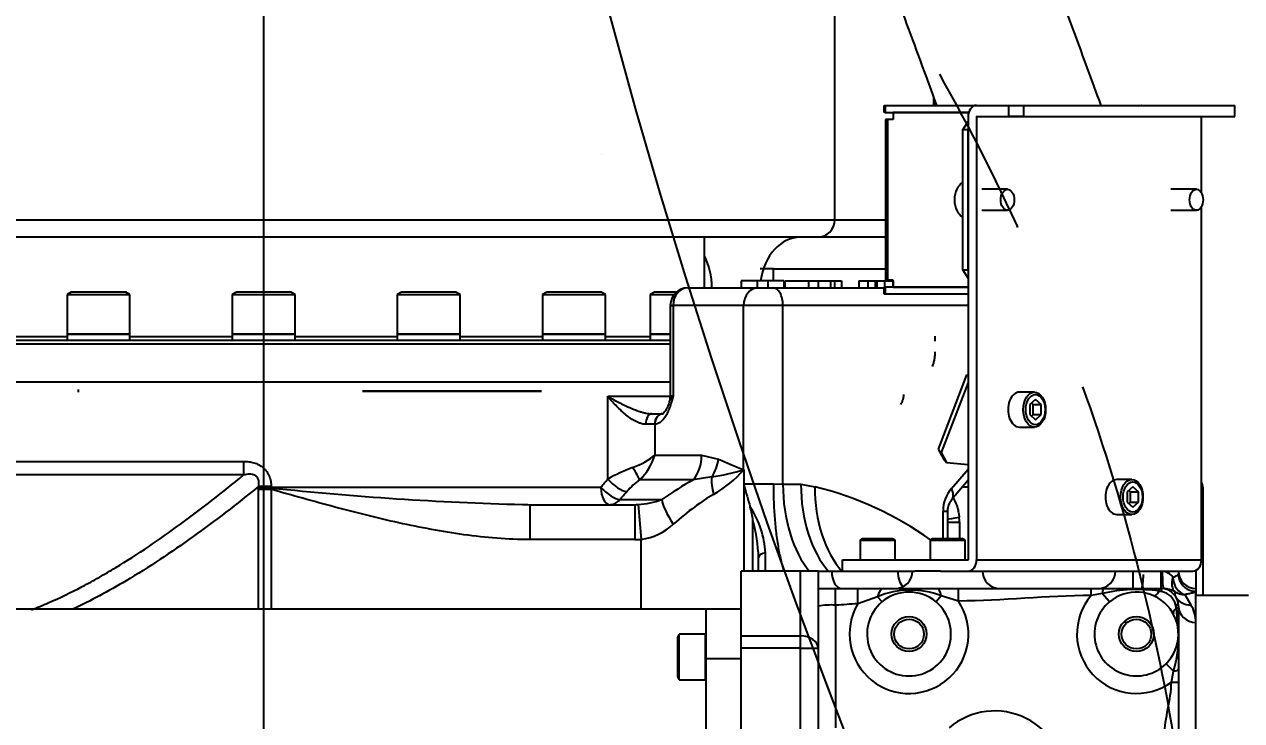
# Model space of a CAD drawing. Header units: millimetres. Extents: x 10462777 to 22643323, y 453826 to 1389191.
# Drawn here: x 11279957.9 to 11280311.4, y 583536.3 to 583738.6 of the extents above; entities that cross this region are included whole.
import ezdxf

# ---------------------------------------------------------------- set-up
doc = ezdxf.new("R2010")
doc.units = ezdxf.units.MM
doc.header["$LTSCALE"] = 200
doc.header["$MEASUREMENT"] = 0
doc.header["$PDMODE"] = 35
doc.header["$PDSIZE"] = -5
doc.linetypes.add('CENTER2', pattern=[1.125, 0.75, -0.125, 0.125, -0.125])
doc.linetypes.add('PHANTOM', pattern=[2.5, 1.25, -0.25, 0.25, -0.25, 0.25, -0.25])
doc.layers.get('0').update_dxf_attribs({"linetype": 'CONTINUOUS'})
doc.layers.get('DEFPOINTS').update_dxf_attribs({"linetype": 'CONTINUOUS'})
for name, color, linetype in [('$DDT_AUDIT_GENERATED_(146A)', 7, 'CONTINUOUS'), ('$DDT_AUDIT_GENERATED_(1626)', 7, 'CONTINUOUS'), ('$DDT_AUDIT_GENERATED_(276)', 7, 'CONTINUOUS'), ('$DDT_AUDIT_GENERATED_(77F)', 7, 'CONTINUOUS'), ('$DDT_AUDIT_GENERATED_(D3A)', 7, 'CONTINUOUS'), ('A290-7324-X343', 7, 'CONTINUOUS'), ('A290-7329-X315', 7, 'CONTINUOUS'), ('A290-7329-X401', 7, 'CONTINUOUS'), ('A290-7329-X402', 7, 'CONTINUOUS'), ('A290-7329-X406', 7, 'CONTINUOUS'), ('A290-7329-X409', 7, 'CONTINUOUS'), ('DV1_DEFAULT', 7, 'CONTINUOUS'), ('LIBRL_A6-BA-12X6', 7, 'CONTINUOUS'), ('LIBRL_A6-BA-6X10', 7, 'CONTINUOUS'), ('LIBRL_A6-BA-8X20', 7, 'CONTINUOUS'), ('LIBRL_A97L-0001-', 7, 'CONTINUOUS')]:
    doc.layers.add(name, color=color, linetype=linetype)
doc.layers.add('LAYOUT', color=8, linetype='CONTINUOUS', lineweight=25)
doc.styles.get("Standard").update_dxf_attribs({"font": 'SYMBOL'})
doc.dimstyles.new('DS ROBOTEC', dxfattribs={"dimscale": 0, "dimtxt": 2.5, "dimasz": 2.5, "dimexe": 0.3, "dimexo": 0.3, "dimgap": 0.5, "dimtad": 1, "dimzin": 9, "dimdsep": 46, "dimtxsty": 'Standard', "dimblk": 'OPEN', "dimcen": 0, "dimclrd": 4, "dimclre": 4, "dimclrt": 110, "dimazin": 2, "dimtm": 1.5, "dimtfac": 1, "dimtmove": 0, "dimatfit": 3, "dimldrblk": 'OPEN', "dimfxl": 1, "dimtfill": 1, "dimtolj": 1, "dimlwd": -1, "dimlwe": -1, "dimarcsym": 0})

# ---------------------------------------------------------------- blocks, each defined once
blk = doc.blocks.new('r710ic')
at = {"layer": 'LAYOUT', "color": 3}
blk.add_circle((272041.37, 104232.63), 2050.12, dxfattribs=at)
blk = doc.blocks.new('A$C7DA30AB0')
at = {"layer": '$DDT_AUDIT_GENERATED_(146A)', "color": 7, "linetype": 'Continuous', "ltscale": 25.4}
for p, q in [((3523.25, 3306.61, 0), (3523.5, 3306.61, 0)), ((3523.25, 3304.58, 0), (3523.25, 3306.61, 0)), ((3523.5, 3306.61, 0), (3523.5, 3304.58, 0)), ((3523.5, 3306.61, 0), (3550.74, 3306.61, 0)), ((3550.74, 3306.61, 0), (3553.6, 3306.61, 0)), ((3550.74, 3306.61, 0), (3550.74, 3306.61, 0)), ((3553.6, 3306.61, 0), (3553.6, 3306.61, 0)), ((3553.6, 3306.61, 0), (3556.21, 3306.61, 0)), ((3586.22, 3306.61, 0), (3598.01, 3306.61, 0)), ((3598.01, 3306.61, 0), (3600.62, 3306.61, 0)), ((3600.62, 3306.61, 0), (3600.62, 3306.61, 0)), ((3523.5, 3304.58, 0), (3523.25, 3304.58, 0)), ((3523.5, 3304.58, 0), (3547.75, 3304.58, 0)), ((3524.3, 3302.54, 0), (3523.58, 3302.54, 0)), ((3523.58, 3302.54, 0), (3523.58, 3255.81, 0)), ((3524.3, 3255.81, 0), (3524.3, 3302.54, 0)), ((3525.86, 3302.54, 0), (3524.3, 3302.54, 0)), ((3547.75, 3304.57, 0), (3525.86, 3304.57, 0)), ((3525.86, 3304.57, 0), (3525.86, 3302.54, 0)), ((3546.01, 3299.49, 0), (3547.57, 3301.92, 0)), ((3546.01, 3258.85, 0), (3546.01, 3299.49, 0)), ((3547.57, 3299.49, 0), (3546.01, 3299.49, 0)), ((3547.57, 3258.85, 0), (3547.57, 3299.49, 0)), ((3546.01, 3258.85, 0), (3547.57, 3258.85, 0)), ((3547.57, 3256.43, 0), (3546.01, 3258.85, 0)), ((3523.25, 3251.74, 0), (3523.25, 3253.77, 0)), ((3523.25, 3253.77, 0), (3523.5, 3253.77, 0)), ((3547.57, 3253.77, 0), (3523.5, 3253.77, 0)), ((3523.5, 3253.77, 0), (3523.5, 3251.74, 0)), ((3524.3, 3255.81, 0), (3523.58, 3255.81, 0)), ((3525.86, 3255.81, 0), (3524.3, 3255.81, 0)), ((3525.86, 3253.77, 0), (3525.86, 3255.81, 0)), ((3525.86, 3253.77, 0), (3547.57, 3253.77, 0)), ((3523.5, 3251.74, 0), (3523.25, 3251.74, 0)), ((3547.57, 3251.74, 0), (3523.5, 3251.74, 0))]:
    blk.add_line(p, q, dxfattribs=at)
for centre, major_axis, start_param, end_param in [((3556.21, 3304.57, 0), (0, -2.03), 3.09689, 3.141593), ((3598.01, 3304.57, 0), (0, 2.03), 0, 0.044703), ((3525.86, 3304.57, 0), (0, 0.00203), 4.712389, 6.283185), ((3525.86, 3253.77, 0), (0, 0.00203), 3.141584, 4.712389)]:
    blk.add_ellipse(centre, major_axis=major_axis, ratio=0.642788, start_param=start_param, end_param=end_param, dxfattribs=at)
at = {"layer": '$DDT_AUDIT_GENERATED_(1626)', "color": 7, "linetype": 'Continuous', "ltscale": 25.4}
for points, knots in [([(3586.22, 3306.61, 0), (3583.49, 3314.07, 0), (3578.17, 3328.55, 0), (3569.45, 3352.2, 0), (3560.84, 3375.21, 0), (3552.73, 3396.49, 0), (3545.18, 3415.82, 0), (3538.19, 3433.25, 0), (3531.75, 3448.82, 0), (3525.85, 3462.59, 0), (3520.47, 3474.71, 0), (3515.49, 3485.5, 0), (3510.8, 3495.27, 0), (3506.3, 3504.23, 0), (3501.99, 3512.43, 0), (3498.22, 3519.22, 0), (3494.89, 3524.96, 0), (3491.68, 3530.24, 0), (3487.9, 3536.12, 0), (3483.44, 3542.55, 0), (3478.15, 3549.44, 0), (3472.35, 3556, 0), (3466.34, 3561.7, 0), (3460.67, 3566.1, 0), (3455.9, 3569.1, 0), (3452.07, 3571.11, 0), (3448.99, 3572.53, 0), (3445.26, 3574.02, 0), (3440.42, 3575.57, 0), (3434.56, 3576.87, 0), (3427.48, 3577.72, 0), (3420.22, 3577.7, 0), (3413.52, 3576.84, 0), (3408.08, 3575.57, 0), (3403.63, 3574.08, 0), (3399.5, 3572.32, 0), (3395.52, 3570.24, 0), (3391.2, 3567.47, 0), (3387.01, 3564.19, 0), (3383.31, 3560.74, 0), (3380.19, 3557.39, 0), (3377.61, 3554.26, 0), (3375.37, 3551.26, 0), (3373.39, 3548.36, 0), (3371.07, 3544.66, 0), (3368.41, 3539.92, 0), (3365.46, 3533.83, 0), (3362.67, 3527.04, 0), (3360.15, 3519.61, 0), (3357.99, 3511.7, 0), (3356.34, 3503.6, 0), (3355.25, 3495.68, 0), (3354.72, 3488.24, 0), (3354.68, 3481.2, 0), (3355.05, 3475.71, 0), (3355.55, 3471.63, 0), (3355.97, 3468.94, 0), (3356.49, 3466.3, 0), (3357.09, 3463.69, 0), (3357.82, 3461.08, 0), (3358.73, 3458.26, 0), (3359.98, 3454.99, 0), (3361.77, 3451.13, 0), (3364.31, 3446.8, 0), (3367.67, 3442.26, 0), (3371.96, 3437.46, 0), (3374.92, 3434.53, 0), (3376.76, 3432.73, 0)], [0.0070915, 0.0070915, 0.0070915, 0.0070915, 0.0368787, 0.0715317, 0.1038029, 0.1336061, 0.1609145, 0.1857498, 0.2081714, 0.2282665, 0.2461396, 0.2621447, 0.2771535, 0.291269, 0.3045347, 0.3169976, 0.3252716, 0.3342492, 0.3448381, 0.3570021, 0.3704717, 0.3862615, 0.4004659, 0.4132101, 0.424257, 0.4305665, 0.4360223, 0.4416758, 0.4500991, 0.4606382, 0.4709383, 0.4851588, 0.496676, 0.5066749, 0.5170292, 0.525421, 0.536025, 0.5490861, 0.5639803, 0.5776069, 0.589551, 0.6013983, 0.611703, 0.6218037, 0.6317028, 0.6495848, 0.6691913, 0.6907946, 0.7139724, 0.7380635, 0.7629986, 0.7873313, 0.80959, 0.8305732, 0.8516489, 0.8600642, 0.8683819, 0.8766001, 0.8847187, 0.8927381, 0.9011275, 0.9114288, 0.9250671, 0.9410179, 0.9589376, 0.9786405, 1, 1, 1, 1]), ([(3420.96, 3452.37, 0), (3419.84, 3453.42, 0), (3418.1, 3455.09, 0), (3415.48, 3457.79, 0), (3413.52, 3460.32, 0), (3412.1, 3462.75, 0), (3411.11, 3464.99, 0), (3410.42, 3466.94, 0), (3409.63, 3469.63, 0), (3408.79, 3473.61, 0), (3408.21, 3479.23, 0), (3408.12, 3485.28, 0), (3408.52, 3491.69, 0), (3409.43, 3498.35, 0), (3410.88, 3505.36, 0), (3412.87, 3512.43, 0), (3415.4, 3519.37, 0), (3418.39, 3525.94, 0), (3421.44, 3531.33, 0), (3424.36, 3535.54, 0), (3426.75, 3538.45, 0), (3428.97, 3540.71, 0), (3430.89, 3542.33, 0), (3432.52, 3543.39, 0), (3432.95, 3543.59, 0), (3432.4, 3543.48, 0), (3431.35, 3543.35, 0), (3429.97, 3543.34, 0), (3428.74, 3543.45, 0), (3427.75, 3543.63, 0), (3427.07, 3543.8, 0), (3426.5, 3543.98, 0), (3426.47, 3544, 0), (3427.04, 3543.68, 0), (3428.24, 3542.87, 0), (3430.44, 3541.05, 0), (3433.79, 3537.75, 0), (3438.35, 3532.42, 0), (3442.95, 3526.22, 0), (3447.55, 3519.33, 0), (3451.8, 3512.44, 0), (3455.89, 3505.35, 0), (3459.88, 3498.05, 0), (3463.83, 3490.45, 0), (3467.81, 3482.47, 0), (3471.88, 3474, 0), (3476.05, 3464.99, 0), (3480.49, 3455.1, 0), (3485.35, 3443.93, 0), (3490.76, 3431.09, 0), (3496.76, 3416.44, 0), (3503.34, 3399.93, 0), (3510.5, 3381.49, 0), (3518.26, 3361.08, 0), (3526.55, 3338.89, 0), (3533.5, 3320.05, 0), (3537.38, 3309.48, 0), (3538.44, 3306.61, 0)], [0, 0, 0, 0, 0.0232053, 0.0434011, 0.0608907, 0.075937, 0.0887461, 0.0991807, 0.1079163, 0.1316741, 0.1557604, 0.1791262, 0.2040185, 0.229401, 0.2550807, 0.283769, 0.3112428, 0.3383103, 0.3671334, 0.3868463, 0.4046524, 0.420298, 0.4363437, 0.4542177, 0.4735282, 0.4854571, 0.4970392, 0.5078111, 0.5167188, 0.5243161, 0.5305278, 0.5366871, 0.5440449, 0.5532281, 0.5640542, 0.5749499, 0.5910036, 0.6066431, 0.623467, 0.6379996, 0.6517311, 0.6650859, 0.6783276, 0.6914123, 0.70499, 0.7190716, 0.7336644, 0.7490504, 0.7665822, 0.7865371, 0.8090237, 0.834136, 0.8619433, 0.8924791, 0.9257292, 0.9616186, 0.9748153, 0.9748153, 0.9748153, 0.9748153])]:
    blk.add_open_spline(points, degree=3, knots=knots, dxfattribs=at)
at = {"layer": '$DDT_AUDIT_GENERATED_(276)', "color": 7, "linetype": 'Continuous', "ltscale": 25.4}
for p, q in [((3471, 3253.57, 0), (3471, 3268.3, 0)), ((3285.88, 3239.35, 0), (3262, 3239.35, 0)), ((3333.84, 3239.35, 0), (3304.17, 3239.35, 0)), ((3381.79, 3239.35, 0), (3352.12, 3239.35, 0)), ((3423.96, 3239.35, 0), (3400.08, 3239.35, 0)), ((3455.26, 3239.35, 0), (3442.25, 3239.35, 0)), ((3193.12, 3237.31, 0), (3461.1, 3237.31, 0)), ((3460.93, 3238.33, 0), (3196.97, 3238.33, 0))]:
    blk.add_line(p, q, dxfattribs=at)
at = {"layer": '$DDT_AUDIT_GENERATED_(77F)', "color": 7, "linetype": 'Continuous', "ltscale": 25.4}
for p, q in [((3270.03, 3160.28, 0), (3471.5, 3160.28, 0)), ((3471.5, 3145.86, 0), (3471.5, 3160.28, 0)), ((3471.5, 3160.28, 0), (3481.66, 3160.28, 0)), ((3471.5, 3121.59, 0), (3471.5, 3145.86, 0)), ((3471.5, 3145.86, 0), (3481.66, 3145.86, 0))]:
    blk.add_line(p, q, dxfattribs=at)
at = {"layer": '$DDT_AUDIT_GENERATED_(D3A)', "color": 7, "linetype": 'Continuous', "ltscale": 25.4}
for p, q in [((3547.57, 3195.66, 0), (3545.87, 3195.66, 0)), ((3615.78, 3195.66, 0), (3615.78, 3190.58, 0)), ((3615.37, 3190.58, 0), (3615.78, 3190.58, 0)), ((3615.78, 3190.58, 0), (3615.78, 3185.5, 0)), ((3615.78, 3185.5, 0), (3615.37, 3185.5, 0)), ((3615.78, 3185.5, 0), (3615.78, 3180.42, 0)), ((3615.78, 3180.42, 0), (3615.37, 3180.42, 0)), ((3615.78, 3180.42, 0), (3615.78, 3164.16, 0)), ((3613.75, 3171.48, 0), (3613.75, 3164.16, 0))]:
    blk.add_line(p, q, dxfattribs=at)
blk.add_arc((3613.74, 3195.66, 0), 2.03, 0, 37.0508, dxfattribs=at)
at = {"layer": 'A290-7324-X343', "color": 7, "linetype": 'Continuous', "ltscale": 25.4}
for p, q in [((3491.05, 3259.16, 0), (3487.16, 3259.16, 0)), ((3491.05, 3255.6, 0), (3491.05, 3259.16, 0)), ((3491.05, 3259.16, 0), (3523.58, 3259.16, 0)), ((3523.71, 3255.81, 0), (3523.71, 3255.6, 0))]:
    blk.add_line(p, q, dxfattribs=at)
at = {"layer": 'A290-7329-X315', "color": 7, "linetype": 'Continuous', "ltscale": 25.4}
for p, q in [((3508.87, 3273.38, 0), (3508.87, 3352.63, 0)), ((3537.61, 3306.61, 0), (3537.61, 3308.86, 0)), ((3538.05, 3307.64, 0), (3538.05, 3306.61, 0)), ((3176.36, 3273.38, 0), (3508.87, 3273.38, 0)), ((3508.87, 3273.38, 0), (3523.58, 3273.38, 0)), ((3503.81, 3268.3, 0), (3181.44, 3268.3, 0)), ((3523.21, 3268.3, 0), (3503.81, 3268.3, 0))]:
    blk.add_line(p, q, dxfattribs=at)
at = {"layer": 'A290-7329-X315', "color": 7, "linetype": 'CENTER2', "ltscale": 25.4}
for centre, radius, start, end in [((3439.08, 3291.57, 0), 2.14, 17.2235, 17.327), ((3526.69, 3234.96, 0), 11.36, 338.4018, 0), ((3523.83, 3222.58, 0), 5.08, 325.8899, 0)]:
    blk.add_arc(centre, radius, start, end, dxfattribs=at)
at = {"layer": 'A290-7329-X315', "color": 7, "linetype": 'Continuous', "ltscale": 25.4}
for centre, major_axis, ratio, start_param, end_param in [((3503.81, 3273.38, 0), (0, -5.08), 0.995606, 0, 1.570796), ((3498.84, 3253.06, 0), (0, 15.24), 0.766044, 0, 1.400328), ((3523.21, 3273.38, 0), (0, -5.08), 0.995606, 0, 0.073488), ((3463.95, 3253.06, 0), (0, 15.24), 0.607467, 4.745923, 5.411815)]:
    blk.add_ellipse(centre, major_axis=major_axis, ratio=ratio, start_param=start_param, end_param=end_param, dxfattribs=at)
at = {"layer": 'A290-7329-X315', "color": 7, "linetype": 'CENTER2', "ltscale": 25.4}
for centre, major_axis, start_param, end_param in [((3517.73, 3239.55, 0), (20.32, 0), 6.210853, 6.283185), ((3309.45, 3224.07, 0), (-20.32, 0), 0, 0.042312)]:
    blk.add_ellipse(centre, major_axis=major_axis, ratio=0.964129, start_param=start_param, end_param=end_param, dxfattribs=at)
blk.add_open_spline([(3342.96, 3281, 0), (3342.96, 3281, 0), (3342.96, 3281, 0), (3342.96, 3281, 0)], degree=3, dxfattribs=at)
at = {"layer": 'A290-7329-X315', "color": 7, "linetype": 'Continuous', "ltscale": 25.4}
blk.add_open_spline([(3523.67, 3268.22, 0), (3523.65, 3268.23, 0), (3523.58, 3268.27, 0), (3523.44, 3268.3, 0), (3523.29, 3268.3, 0), (3523.21, 3268.3, 0)], degree=3, knots=[0.91252508, 0.91252508, 0.91252508, 0.91252508, 0.93298201, 0.96738214, 1, 1, 1, 1], dxfattribs=at)
at = {"layer": 'A290-7329-X315', "color": 7, "linetype": 'CENTER2', "ltscale": 25.4}
blk.add_open_spline([(3397.7, 3223.6, 0), (3397.7, 3223.6, 0), (3397.7, 3223.6, 0), (3397.7, 3223.6, 0), (3397.7, 3223.6, 0), (3487.43, 3223.6, 0), (3307.96, 3223.6, 0), (3397.7, 3223.6, 0)], degree=3, knots=[0.999998195606, 0.999998195606, 0.999998195606, 0.999998195606, 1, 1, 1, 1.000000011, 1.000003984244, 1.000003984244, 1.000003984244, 1.000003984244], dxfattribs=at)
at = {"layer": 'A290-7329-X401', "color": 7, "linetype": 'Continuous', "ltscale": 25.4}
for p, q in [((3466.18, 3253.57, 0), (3486.62, 3253.57, 0)), ((3486.33, 3255.6, 0), (3481.71, 3255.6, 0)), ((3481.71, 3255.6, 0), (3481.71, 3253.57, 0)), ((3489.4, 3255.6, 0), (3486.33, 3255.6, 0)), ((3486.33, 3255.6, 0), (3486.33, 3253.57, 0)), ((3486.62, 3253.57, 0), (3490.91, 3253.57, 0)), ((3494.02, 3255.6, 0), (3489.4, 3255.6, 0)), ((3489.4, 3255.6, 0), (3489.4, 3253.57, 0)), ((3490.91, 3253.57, 0), (3523.27, 3253.57, 0)), ((3494.02, 3255.6, 0), (3494.02, 3253.57, 0)), ((3494.33, 3255.6, 0), (3501.25, 3255.6, 0)), ((3494.33, 3255.6, 0), (3494.33, 3253.57, 0)), ((3501.25, 3255.6, 0), (3504.02, 3255.6, 0)), ((3501.25, 3255.6, 0), (3501.25, 3253.57, 0)), ((3504.02, 3255.6, 0), (3504.02, 3253.57, 0)), ((3504.03, 3255.6, 0), (3507.6, 3255.6, 0)), ((3507.6, 3255.6, 0), (3508.76, 3255.6, 0)), ((3507.6, 3255.6, 0), (3507.6, 3253.57, 0)), ((3508.76, 3255.6, 0), (3510.78, 3255.6, 0)), ((3508.76, 3255.6, 0), (3508.76, 3253.57, 0)), ((3510.78, 3255.6, 0), (3510.84, 3255.6, 0)), ((3510.78, 3255.6, 0), (3510.78, 3253.57, 0)), ((3510.84, 3255.6, 0), (3510.84, 3253.57, 0)), ((3515.89, 3255.6, 0), (3518.45, 3255.6, 0)), ((3515.89, 3255.6, 0), (3515.89, 3253.57, 0)), ((3518.45, 3255.6, 0), (3520.62, 3255.6, 0)), ((3518.45, 3255.6, 0), (3518.45, 3253.57, 0)), ((3520.62, 3255.6, 0), (3520.86, 3255.6, 0)), ((3520.62, 3255.6, 0), (3520.62, 3253.57, 0)), ((3520.86, 3255.6, 0), (3521.09, 3255.6, 0)), ((3520.86, 3255.6, 0), (3520.86, 3253.57, 0)), ((3521.09, 3255.6, 0), (3523.27, 3255.6, 0)), ((3521.09, 3255.6, 0), (3521.09, 3253.57, 0)), ((3523.27, 3255.6, 0), (3525.82, 3255.6, 0)), ((3523.27, 3255.6, 0), (3523.27, 3253.77, 0)), ((3525.82, 3255.6, 0), (3525.82, 3253.77, 0)), ((3525.82, 3255.6, 0), (3525.86, 3255.6, 0)), ((3461.1, 3248.49, 0), (3461.92, 3248.49, 0)), ((3461.1, 3248.49, 0), (3461.1, 3222.07, 0)), ((3461.92, 3248.49, 0), (3461.92, 3222.07, 0)), ((3482.36, 3248.49, 0), (3461.92, 3248.49, 0)), ((3482.36, 3200.79, 0), (3482.36, 3248.49, 0)), ((3493.81, 3248.49, 0), (3482.36, 3248.49, 0)), ((3493.81, 3196.55, 0), (3493.81, 3248.49, 0)), ((3547.57, 3248.49, 0), (3493.81, 3248.49, 0)), ((3461.1, 3226.14, 0), (3144.35, 3226.14, 0)), ((3442.93, 3222.07, 0), (3461.1, 3222.07, 0)), ((3442.93, 3198.01, 0), (3442.93, 3222.07, 0)), ((3461.92, 3222.07, 0), (3461.1, 3222.07, 0)), ((3456.51, 3213.95, 0), (3453.94, 3213.95, 0)), ((3455.71, 3216.99, 0), (3459.05, 3216.99, 0)), ((3456.56, 3213.95, 0), (3456.51, 3213.95, 0)), ((3456.56, 3213.95, 0), (3456.56, 3204.95, 0)), ((3144.35, 3203.17, 0), (3337.12, 3203.17, 0)), ((3456.56, 3204.95, 0), (3470.2, 3204.95, 0)), ((3470.2, 3204.95, 0), (3475.12, 3203.79, 0)), ((3482.36, 3200.79, 0), (3482.49, 3200.74, 0)), ((3482.49, 3200.74, 0), (3482.49, 3196.2, 0)), ((3542.75, 3195.26, 0), (3547.57, 3200.9, 0)), ((3337.18, 3199.21, 0), (3146.24, 3199.21, 0)), ((3467.71, 3197.76, 0), (3452.11, 3197.76, 0)), ((3473.14, 3198.67, 0), (3467.71, 3197.76, 0)), ((3482.36, 3196.67, 0), (3491.02, 3196.67, 0)), ((3482.49, 3196.2, 0), (3482.49, 3171.27, 0)), ((3491.02, 3196.67, 0), (3493.81, 3196.55, 0)), ((3493.81, 3196.55, 0), (3499.02, 3196.55, 0)), ((3499.02, 3196.55, 0), (3503.04, 3195.79, 0)), ((3547.57, 3197.68, 0), (3542.8, 3192, 0)), ((3345.18, 3195.86, 0), (3341.47, 3195.86, 0)), ((3341.47, 3195.66, 0), (3341.47, 3195.86, 0)), ((3341.47, 3195.66, 0), (3345.18, 3195.66, 0)), ((3341.48, 3195.26, 0), (3341.47, 3195.66, 0)), ((3341.48, 3195.05, 0), (3341.48, 3195.26, 0)), ((3341.48, 3195.05, 0), (3345.13, 3195.05, 0)), ((3341.48, 3160.28, 0), (3341.48, 3195.05, 0)), ((3345.19, 3195.46, 0), (3345.13, 3195.05, 0)), ((3345.13, 3195.05, 0), (3345.13, 3160.28, 0)), ((3345.18, 3195.86, 0), (3345.18, 3195.66, 0)), ((3345.18, 3195.66, 0), (3345.19, 3195.46, 0)), ((3345.18, 3195.66, 0), (3440.94, 3195.66, 0)), ((3420.29, 3190.58, 0), (3420.29, 3180.42, 0)), ((3420.29, 3190.58, 0), (3450.75, 3190.58, 0)), ((3446.45, 3192.07, 0), (3458.61, 3192.07, 0)), ((3450.75, 3190.58, 0), (3450.75, 3180.42, 0)), ((3451.77, 3190.61, 0), (3452.66, 3180.5, 0)), ((3485.11, 3171.27, 0), (3485.11, 3185.95, 0)), ((3540.32, 3188.73, 0), (3541.61, 3188.73, 0)), ((3540.32, 3180.62, 0), (3540.32, 3188.73, 0)), ((3541.61, 3188.73, 0), (3541.61, 3180.62, 0)), ((3541.61, 3185.5, 0), (3545.06, 3185.5, 0)), ((3545.06, 3185.5, 0), (3545.06, 3180.62, 0)), ((3450.75, 3180.42, 0), (3420.29, 3180.42, 0)), ((3452.66, 3160.28, 0), (3452.66, 3180.5, 0)), ((3486.74, 3171.27, 0), (3486.74, 3175.2, 0)), ((3481.66, 3152.44, 0), (3481.66, 3171.27, 0)), ((3498.94, 3171.27, 0), (3481.66, 3171.27, 0)), ((3498.94, 3152.44, 0), (3498.94, 3171.27, 0)), ((3504.02, 3171.27, 0), (3498.94, 3171.27, 0)), ((3504.02, 3171.27, 0), (3504.02, 3148.85, 0)), ((3504.02, 3171.27, 0), (3507.98, 3171.27, 0)), ((3507.98, 3171.27, 0), (3511.13, 3171.27, 0)), ((3539.57, 3171.27, 0), (3532.16, 3171.27, 0)), ((3595.46, 3171.27, 0), (3595.46, 3166.19, 0)), ((3603.58, 3171.27, 0), (3603.58, 3166.19, 0)), ((3608.66, 3171.27, 0), (3608.66, 3170.47, 0)), ((3504.02, 3166.19, 0), (3509.1, 3166.19, 0)), ((3509.1, 3161.4, 0), (3509.1, 3166.19, 0)), ((3509.1, 3166.19, 0), (3515.56, 3166.19, 0)), ((3515.56, 3161.77, 0), (3515.56, 3166.19, 0)), ((3515.56, 3166.19, 0), (3523.03, 3166.19, 0)), ((3523.03, 3166.19, 0), (3538.52, 3166.19, 0)), ((3538.52, 3166.19, 0), (3544.8, 3166.19, 0)), ((3544.8, 3166.19, 0), (3583.3, 3166.19, 0)), ((3544.8, 3162.58, 0), (3544.8, 3166.19, 0)), ((3583.3, 3166.19, 0), (3587.06, 3166.19, 0)), ((3583.3, 3164.16, 0), (3583.3, 3166.19, 0)), ((3586.57, 3164.74, 0), (3583.3, 3164.16, 0)), ((3588.62, 3162.31, 0), (3586.57, 3164.74, 0)), ((3587.06, 3166.19, 0), (3602.93, 3166.19, 0)), ((3602.93, 3166.19, 0), (3603.58, 3166.19, 0)), ((3603.94, 3165.29, 0), (3603.12, 3165.47, 0)), ((3610.51, 3164.48, 0), (3612.27, 3161.47, 0)), ((3613.74, 3166.19, 0), (3613.74, 3165.42, 0)), ((3613.74, 3156.39, 0), (3613.74, 3165.42, 0)), ((3509.1, 3161.4, 0), (3509.1, 3125.75, 0)), ((3521.29, 3163.83, 0), (3515.56, 3161.77, 0)), ((3522.58, 3162.31, 0), (3521.29, 3163.83, 0)), ((3539.78, 3164.08, 0), (3538.29, 3162.31, 0)), ((3544.8, 3162.58, 0), (3539.78, 3164.08, 0)), ((3608.08, 3160.59, 0), (3607.82, 3161.56, 0)), ((3608.66, 3161.11, 0), (3608.66, 3160.37, 0)), ((3608.66, 3152.99, 0), (3608.08, 3160.59, 0)), ((3608.66, 3160.37, 0), (3608.66, 3152.99, 0)), ((3613.74, 3109.32, 0), (3613.74, 3156.39, 0)), ((3481.66, 3152.44, 0), (3498.94, 3152.44, 0)), ((3481.66, 3148.85, 0), (3481.66, 3152.44, 0)), ((3498.94, 3148.85, 0), (3498.94, 3152.44, 0)), ((3608.66, 3152.99, 0), (3608.66, 3142.79, 0)), ((3498.94, 3148.85, 0), (3481.66, 3148.85, 0)), ((3481.66, 2903.12, 0), (3481.66, 3148.85, 0)), ((3498.94, 2903.12, 0), (3498.94, 3148.85, 0)), ((3498.94, 3148.85, 0), (3504.02, 3148.85, 0)), ((3504.02, 3148.85, 0), (3504.02, 3048.45, 0)), ((3605.08, 3144.35, 0), (3607.21, 3142.21, 0)), ((3606.63, 3139.02, 0), (3607.21, 3142.21, 0)), ((3608.66, 3142.79, 0), (3608.66, 3139.02, 0)), ((3606.63, 3139.02, 0), (3608.66, 3139.02, 0)), ((3608.66, 3139.02, 0), (3608.66, 3123.48, 0))]:
    blk.add_line(p, q, dxfattribs=at)
for centre, radius in [((3530.43, 3152.99, 0), 5.08), ((3530.43, 3152.99, 0), 4.32), ((3596.47, 3152.99, 0), 5.08), ((3596.47, 3152.99, 0), 4.32)]:
    blk.add_circle(centre, radius, dxfattribs=at)
for centre, radius, start, end in [((3466.18, 3248.49, 0), 5.08, 90, 180), ((3456.02, 3222.07, 0), 5.08, 342.0081, 0), ((3517.22, 3295.02, 0), 100.47, 245.2302, 249.6989), ((3463.13, 3266.16, 0), 68.23, 278.4332, 286.4812), ((3455.84, 3224.43, 0), 35.65, 300.0065, 318.3588), ((3768.77, 3275.89, 0), 297.16, 195.5535, 196.8039), ((3442.24, 4108.47, 0), 918.15, 263.93204, 268.49653), ((3480.47, 3102.38, 0), 96.1, 54.2425, 76.4147), ((3550.37, 3188.72, 0), 10.05, 139.3574, 179.9222), ((3442.24, 4108.47, 0), 918.15, 268.49653, 268.63007), ((3450.24, 3214.54, 0), 23.98, 273.6497, 290.4305), ((3448.75, 3180.72, 0), 36.73, 8.1934, 14.6036), ((3461.44, 3174.97, 0), 27.34, 3.284, 33.2873), ((3546.69, 3188.73, 0), 5.08, 140, 180), ((3437.03, 3173.12, 0), 49.76, 2.3914, 14.9416), ((3529.32, 3185.5, 0), 15.74, 359.9965, 5.0546), ((3450.31, 3197.59, 0), 17.25, 277.8336, 312.5413), ((-4706.23, 3140.91, 0), 8195.04, 0.21188, 0.249078), ((3526.37, 3171.27, 0), 5.08, 270, 0), ((3556.85, 3171.27, 0), 5.08, 180, 270), ((3585.3, 3171.27, 0), 5.08, 270, 0), ((3603.6, 3167.08, 0), 4.21, 34.9767, 84.772), ((3613.74, 3171.27, 0), 5.08, 180, 270), ((3530.85, 3141.07, 0), 24.68, 68.786, 112.7733), ((3530.43, 3152.99, 0), 12.19, 49.8808, 130.1192), ((3596.73, 3121.99, 0), 43.94, 81.6382, 103.3675), ((3596.47, 3152.99, 0), 12.19, 314.9009, 130.1192), ((3603.58, 3161.11, 0), 5.08, 0, 90), ((3602.91, 3160.33, 0), 5.06, 13.9826, 78.1778), ((3604.2, 3159.04, 0), 7.16, 61.0832, 88.641), ((3609.61, 3164.83, 0), 2, 166.4148, 212.941), ((3508.04, 3135.09, 0), 26.34, 87.7105, 98.6346), ((3530.43, 3152.99, 0), 17.27, 149.4233, 33.7334), ((3530.43, 3152.99, 0), 12.19, 130.1192, 49.8808), ((3596.47, 3152.99, 0), 17.27, 139.6798, 306.0319), ((3596.47, 3152.99, 0), 12.19, 130.1192, 314.9009), ((3604.19, 3156.38, 0), 9.55, 0.0673, 32.2106), ((3579.18, 3151.47, 0), 29.53, 341.7183, 2.9421), ((3555.32, 3110.31, 0), 20.32, 356.062, 130.5897)]:
    blk.add_arc(centre, radius, start, end, dxfattribs=at)
at = {"layer": 'A290-7329-X401', "color": 7, "linetype": 'CENTER2', "ltscale": 25.4}
for start, end in [(347.2011, 0), (317.1666, 318.7363)]:
    blk.add_arc((3578.18, 3170.26, 0), 20.32, start, end, dxfattribs=at)
at = {"layer": 'A290-7329-X401', "color": 7, "linetype": 'Continuous', "ltscale": 25.4}
for centre, major_axis, ratio, start_param, end_param in [((3466.18, 3248.49, 0), (0, 5.08), 0.838671, 0, 1.570796), ((3486.62, 3248.49, 0), (0, 5.08), 0.838671, 0, 1.570796), ((3490.91, 3248.49, 0), (0, -5.08), 0.570989, 1.570796, 3.141593), ((3455.71, 3213.95, 0), (0, -3.05), 0.580503, 3.141593, 4.712389), ((3459.05, 3213.95, 0), (0, -3.05), 0.833924, 3.141593, 4.712389), ((3459.12, 3213.95, 0), (0.08, -3.05), 0.838594, 3.123583, 4.69159), ((3337.27, 3203.17, 0), (0, -5.08), 0.029499, 4.712389, 5.604359), ((3448.04, 3204.95, 0), (10.08, 3.27), 0.38526, 4.797347, 5.582745), ((3448.04, 3204.95, 0), (-6.16, -9.17), 0.70898, 1.229861, 2.015259), ((3461.68, 3204.95, 0), (0, -10.16), 0.838671, 0.785398, 1.570796), ((3466.6, 3203.79, 0), (-4.42, -9.15), 0.810987, 1.396684, 1.944712), ((3448.04, 3197.76, 0), (-10.11, -4.52), 0.229311, 4.400744, 5.137461), ((3449.1, 3201.36, 0), (2.98, -4.12), 0.169759, 0.40149, 1.448687), ((3342.98, 3207.92, 0), (189.98, 195.79), 0.296101, 4.931929, 4.94349), ((3445.48, 3198.01, 0), (3.84, -3.32), 0.356015, 4.322025, 5.858406), ((3451.05, 3194.17, 0), (4.87, 4.87), 0.296213, 1.073377, 1.810095), ((3446.64, 3157.99, 0), (43.84, 43.84), 0.296213, 0.803928, 1.01789), ((3479.68, 3193.55, 0), (-4.09, 9.3), 0.556783, 0.766599, 1.330623), ((3511.22, 3196.55, 0), (-0.01, -30.48), 0.570989, 4.71259, 5.695397), ((3517.02, 3196.55, 0), (0.07, -30.48), 0.590687, 4.711009, 5.694099), ((3345.13, 3195.26, 0), (-5.08, -0.19), 0.038584, 4.699847, 5.513136), ((3443.44, 3195.66, 0), (-3.83, 3.34), 0.349033, 1.18987, 2.718082), ((3443.44, 3195.66, 0), (0, -5.08), 0.493159, 4.712389, 6.283185), ((3345.99, 3204.33, 0), (195.32, 195.32), 0.296214, 4.940127, 4.951687), ((3452.66, 3150.81, 0), (33.19, 44.73), 0.285446, 0.571506, 0.938633), ((3520.97, 3195.79, 0), (0, -29.59), 0.605929, 4.712388, 5.690466), ((3538.91, 3195.26, 0), (3.89, -3.27), 0.596359, 0, 0.952916), ((3443.44, 3195.66, 0), (0, -5.08), 0.838671, 0, 0.785398), ((3450.75, 3195.66, 0), (9.65, 0), 0.526385, 4.712389, 4.817906), ((3464.63, 3184.88, 0), (-5.78, 8.36), 0.21785, 0.405627, 1.421404), ((3546.59, 3186.89, 0), (-5.03, -0.69), 0.045241, 5.029461, 6.139153), ((3450.75, 3195.66, 0), (-18.17, 0), 0.838671, 1.570796, 1.676314), ((3488.78, 3175.2, 0), (-2.03, 0), 0.66077, 4.733309, 6.283185), ((3510.89, 3171.27, 0), (0, -5.08), 0.573576, 4.712389, 6.283185), ((3530.03, 3171.27, 0), (0, -5.08), 0.573576, 4.712389, 5.807419), ((3604.37, 3171.27, 0), (0, 5.08), 0.077659, 1.570796, 3.141593), ((3610.51, 3169.49, 0), (-2.59, -4.37), 0.625446, 5.066932, 6.183976), ((3610.51, 3169.49, 0), (-0.74, 5.03), 0.677667, 1.471391, 2.927739), ((3613.74, 3170.47, 0), (-5.08, 0), 0.994483, 0, 0.20835), ((3613.74, 3170.47, 0), (-5.08, 0), 0.994483, 0.20835, 1.570796), ((3523.03, 3161.77, 0), (0, -4.42), 0.443041, 3.141593, 4.228338), ((3538.52, 3162.58, 0), (0, -3.62), 0.385309, 1.99967, 3.141593), ((3587.06, 3164.16, 0), (0, -2.03), 0.25123, 3.141593, 4.422637), ((3603.58, 3168.73, 0), (-2.09, -4.63), 0.230346, 0, 0.89858), ((3602.93, 3164.16, 0), (0, 2.03), 0.120197, 5.409101, 6.283179), ((3603.58, 3164.16, 0), (0, -2.03), 0.212616, 2.156477, 3.141593), ((3610.51, 3169.49, 0), (-4.36, -2.61), 0.983456, 0.440757, 1.038279), ((3606.63, 3161.11, 0), (-2.03, 0), 0.267, 3.141593, 4.089088), ((3612.27, 3166.38, 0), (-4.35, -2.63), 0.954764, 0, 1.046453), ((3613.74, 3161.11, 0), (-5.08, 0), 0.93007, 0, 1.570796), ((3611.71, 3161.11, 0), (-4.48, -2.39), 0.33282, 5.459133, 6.283185), ((3606.63, 3160.37, 0), (-2.03, 0), 0.148783, 3.141593, 3.916786), ((3498.94, 3148.85, 0), (-5.08, 0), 0.707107, 3.141593, 4.712389), ((3606.63, 3142.79, 0), (-2.03, 0), 0.299176, 1.860548, 3.141593)]:
    blk.add_ellipse(centre, major_axis=major_axis, ratio=ratio, start_param=start_param, end_param=end_param, dxfattribs=at)
for points, knots in [([(3442.93, 3222.07, 0), (3443.39, 3221.81, 0), (3443.87, 3221.54, 0), (3444.84, 3221, 0), (3445.33, 3220.74, 0), (3446.83, 3219.95, 0), (3447.86, 3219.44, 0), (3449.47, 3218.72, 0), (3450.01, 3218.49, 0), (3451.13, 3218.05, 0), (3451.7, 3217.84, 0), (3452.55, 3217.56, 0), (3452.84, 3217.48, 0), (3453.42, 3217.32, 0), (3453.71, 3217.25, 0), (3454.58, 3217.07, 0), (3455.15, 3216.99, 0), (3455.71, 3216.99, 0)], [0, 0, 0, 0, 0.125, 0.125, 0.25, 0.25, 0.5, 0.5, 0.625, 0.625, 0.75, 0.75, 0.8125, 0.8125, 0.875, 0.875, 1, 1, 1, 1]), ([(3453.94, 3213.95, 0), (3453.43, 3213.95, 0), (3452.92, 3214.05, 0), (3452.12, 3214.31, 0), (3451.86, 3214.41, 0), (3451.33, 3214.65, 0), (3451.07, 3214.78, 0), (3450.3, 3215.2, 0), (3449.78, 3215.53, 0), (3448.8, 3216.23, 0), (3448.33, 3216.6, 0), (3447.4, 3217.38, 0), (3446.94, 3217.79, 0), (3446.07, 3218.62, 0), (3445.65, 3219.04, 0), (3444.83, 3219.89, 0), (3444.43, 3220.32, 0), (3443.85, 3220.98, 0), (3443.66, 3221.2, 0), (3443.29, 3221.63, 0), (3443.11, 3221.85, 0), (3442.93, 3222.07, 0)], [0, 0, 0, 0, 0.125, 0.125, 0.1875, 0.1875, 0.25, 0.25, 0.375, 0.375, 0.5, 0.5, 0.625, 0.625, 0.75, 0.75, 0.875, 0.875, 0.9375, 0.9375, 1, 1, 1, 1]), ([(3461.92, 3222.07, 0), (3461.85, 3221.82, 0), (3461.78, 3221.57, 0), (3461.64, 3221.07, 0), (3461.57, 3220.81, 0), (3461.35, 3220.07, 0), (3461.2, 3219.58, 0), (3460.87, 3218.62, 0), (3460.7, 3218.16, 0), (3460.31, 3217.28, 0), (3460.11, 3216.87, 0), (3459.66, 3216.11, 0), (3459.42, 3215.75, 0), (3458.9, 3215.13, 0), (3458.63, 3214.87, 0), (3458.21, 3214.54, 0), (3458.06, 3214.44, 0), (3457.77, 3214.27, 0), (3457.62, 3214.2, 0), (3457.17, 3214.02, 0), (3456.87, 3213.96, 0), (3456.56, 3213.95, 0)], [0, 0, 0, 0, 0.0625, 0.0625, 0.125, 0.125, 0.25, 0.25, 0.375, 0.375, 0.5, 0.5, 0.625, 0.625, 0.75, 0.75, 0.8125, 0.8125, 0.875, 0.875, 1, 1, 1, 1]), ([(3460.85, 3220.49, 0), (3460.87, 3220.58, 0), (3460.9, 3220.66, 0), (3461.03, 3220.97, 0), (3461.15, 3221.2, 0), (3461.4, 3221.53, 0), (3461.49, 3221.64, 0), (3461.64, 3221.8, 0), (3461.69, 3221.86, 0), (3461.8, 3221.96, 0), (3461.86, 3222.02, 0), (3461.92, 3222.07, 0)], [0.7074884, 0.7074884, 0.7074884, 0.7074884, 0.75, 0.75, 0.875, 0.875, 0.9375, 0.9375, 0.96875, 0.96875, 1, 1, 1, 1]), ([(3460.84, 3220.5, 0), (3460.82, 3220.41, 0), (3460.63, 3219.76, 0), (3460.18, 3218.67, 0), (3459.53, 3217.52, 0), (3459.01, 3217.01, 0), (3458.92, 3216.98, 0), (3458.92, 3216.98, 0)], [0, 0, 0, 0, 0.0296936, 0.2657509, 0.4638848, 0.6700079, 0.8205294, 0.8205294, 0.8205294, 0.8205294]), ([(3337.12, 3203.17, 0), (3337.64, 3203.17, 0), (3338.15, 3203.14, 0), (3339.16, 3203.01, 0), (3339.66, 3202.9, 0), (3340.65, 3202.61, 0), (3341.12, 3202.42, 0), (3341.8, 3202.06, 0), (3342.03, 3201.93, 0), (3342.45, 3201.65, 0), (3342.66, 3201.49, 0), (3343.04, 3201.16, 0), (3343.23, 3200.98, 0), (3343.57, 3200.61, 0), (3343.74, 3200.41, 0), (3344.19, 3199.78, 0), (3344.43, 3199.33, 0), (3344.72, 3198.63, 0), (3344.8, 3198.38, 0), (3344.94, 3197.89, 0), (3345, 3197.64, 0), (3345.14, 3196.88, 0), (3345.18, 3196.37, 0), (3345.18, 3195.86, 0)], [0, 0, 0, 0, 0.125, 0.125, 0.25, 0.25, 0.375, 0.375, 0.4375, 0.4375, 0.5, 0.5, 0.5625, 0.5625, 0.625, 0.625, 0.75, 0.75, 0.8125, 0.8125, 0.875, 0.875, 1, 1, 1, 1]), ([(3275.6, 3160.07, 0), (3277.21, 3160.69, 0), (3278.82, 3161.35, 0), (3283.75, 3163.49, 0), (3287.04, 3165.08, 0), (3291.94, 3167.65, 0), (3293.56, 3168.54, 0), (3296.8, 3170.38, 0), (3298.41, 3171.32, 0), (3306.41, 3176.16, 0), (3312.68, 3180.42, 0), (3325.04, 3189.47, 0), (3331.14, 3194.25, 0), (3337.18, 3199.21, 0)], [0.1897455, 0.1897455, 0.1897455, 0.1897455, 0.25, 0.25, 0.375, 0.375, 0.4375, 0.4375, 0.5, 0.5, 0.75, 0.75, 1, 1, 1, 1]), ([(3341.47, 3195.86, 0), (3341.54, 3196.14, 0), (3341.59, 3196.43, 0), (3341.62, 3196.87, 0), (3341.62, 3197.02, 0), (3341.61, 3197.31, 0), (3341.59, 3197.46, 0), (3341.53, 3197.75, 0), (3341.49, 3197.9, 0), (3341.38, 3198.17, 0), (3341.31, 3198.31, 0), (3341.14, 3198.56, 0), (3341.04, 3198.67, 0), (3340.82, 3198.87, 0), (3340.69, 3198.96, 0), (3340.44, 3199.11, 0), (3340.3, 3199.17, 0), (3340.02, 3199.27, 0), (3339.88, 3199.31, 0), (3339.44, 3199.4, 0), (3339.15, 3199.42, 0), (3338.3, 3199.42, 0), (3337.73, 3199.34, 0), (3337.18, 3199.21, 0)], [0, 0, 0, 0, 0.125, 0.125, 0.1875, 0.1875, 0.25, 0.25, 0.3125, 0.3125, 0.375, 0.375, 0.4375, 0.4375, 0.5, 0.5, 0.5625, 0.5625, 0.625, 0.625, 0.75, 0.75, 1, 1, 1, 1]), ([(3491.02, 3196.67, 0), (3491.02, 3195.15, 0), (3491.04, 3193.58, 0), (3491.15, 3190.4, 0), (3491.24, 3188.78, 0), (3491.48, 3185.58, 0), (3491.63, 3183.99, 0), (3492, 3180.9, 0), (3492.22, 3179.41, 0), (3492.71, 3176.6, 0), (3492.99, 3175.29, 0), (3493.55, 3173.05, 0), (3493.82, 3172.11, 0), (3494.11, 3171.26, 0)], [0, 0, 0, 0, 0.125, 0.125, 0.25, 0.25, 0.375, 0.375, 0.5, 0.5, 0.625, 0.625, 0.7334253, 0.7334253, 0.7334253, 0.7334253]), ([(3341.47, 3195.86, 0), (3335.21, 3190.77, 0), (3328.89, 3185.89, 0), (3316.11, 3176.7, 0), (3309.64, 3172.38, 0), (3297.93, 3165.43, 0), (3292.73, 3162.64, 0), (3287.44, 3160.17, 0)], [0, 0, 0, 0, 0.25, 0.25, 0.5, 0.5, 0.6949858, 0.6949858, 0.6949858, 0.6949858]), ([(3420.29, 3180.42, 0), (3417.08, 3180.42, 0), (3413.88, 3180.56, 0), (3407.51, 3181.06, 0), (3404.33, 3181.42, 0), (3398, 3182.29, 0), (3394.84, 3182.81, 0), (3388.54, 3183.98, 0), (3385.4, 3184.62, 0), (3376.02, 3186.69, 0), (3369.82, 3188.25, 0), (3357.45, 3191.56, 0), (3351.29, 3193.3, 0), (3345.13, 3195.05, 0)], [0, 0, 0, 0, 0.125, 0.125, 0.25, 0.25, 0.375, 0.375, 0.5, 0.5, 0.75, 0.75, 1, 1, 1, 1]), ([(3543.25, 3192.52, 0), (3543.31, 3192.42, 0), (3543.37, 3192.32, 0), (3543.89, 3191.39, 0), (3544.23, 3190.53, 0), (3544.62, 3189.19, 0), (3544.72, 3188.74, 0), (3544.89, 3187.82, 0), (3544.95, 3187.35, 0), (3544.99, 3186.89, 0)], [0.468244, 0.468244, 0.468244, 0.468244, 0.5, 0.5, 0.75, 0.75, 0.875, 0.875, 1, 1, 1, 1]), ([(3607.05, 3169.49, 0), (3607.3, 3169.57, 0), (3607.53, 3169.65, 0), (3607.93, 3169.82, 0), (3608.1, 3169.9, 0), (3608.38, 3170.07, 0), (3608.49, 3170.16, 0), (3608.63, 3170.32, 0), (3608.66, 3170.4, 0), (3608.66, 3170.47, 0)], [0, 0, 0, 0, 0.25, 0.25, 0.5, 0.5, 0.75, 0.75, 1, 1, 1, 1]), ([(3613.74, 3165.42, 0), (3613.74, 3165.35, 0), (3613.67, 3165.27, 0), (3613.46, 3165.16, 0), (3613.37, 3165.11, 0), (3613.15, 3165.03, 0), (3613.03, 3164.99, 0), (3612.61, 3164.87, 0), (3612.27, 3164.79, 0), (3611.67, 3164.67, 0), (3611.45, 3164.63, 0), (3611, 3164.55, 0), (3610.76, 3164.51, 0), (3610.51, 3164.48, 0)], [0, 0, 0, 0, 0.25, 0.25, 0.375, 0.375, 0.5, 0.5, 0.75, 0.75, 0.875, 0.875, 1, 1, 1, 1])]:
    blk.add_open_spline(points, degree=3, knots=knots, dxfattribs=at)
at = {"layer": 'A290-7329-X401', "color": 7, "linetype": 'CENTER2', "ltscale": 25.4}
blk.add_open_spline([(3496.39, 3166.96, 0), (3496.39, 3166.96, 0), (3496.39, 3166.96, 0), (3496.39, 3166.96, 0)], degree=3, dxfattribs=at)
at = {"layer": 'A290-7329-X401', "color": 7, "linetype": 'Continuous', "ltscale": 25.4}
for points in [[(3515.56, 3161.77, 0), (3513.41, 3161.77, 0), (3511.25, 3161.4, 0), (3509.1, 3161.4, 0)], [(3583.3, 3164.16, 0), (3570.47, 3164.16, 0), (3557.63, 3162.58, 0), (3544.8, 3162.58, 0)], [(3604.63, 3123.48, 0), (3604.63, 3128.66, 0), (3606.63, 3133.84, 0), (3606.63, 3139.02, 0)]]:
    blk.add_open_spline(points, degree=3, dxfattribs=at)
at = {"layer": 'A290-7329-X402', "color": 7, "linetype": 'Continuous', "ltscale": 25.4}
blk.add_line((3628.98, 3164.16, 0), (3613.74, 3164.16, 0), dxfattribs=at)
at = {"layer": 'A290-7329-X406', "color": 7, "linetype": 'Continuous', "ltscale": 25.4}
for p, q in [((3550.06, 3306.61, 0), (3559.4, 3306.61, 0)), ((3559.4, 3303.35, 0), (3559.4, 3306.61, 0)), ((3559.4, 3306.61, 0), (3563.69, 3306.61, 0)), ((3563.69, 3306.61, 0), (3625.08, 3306.61, 0)), ((3563.69, 3306.61, 0), (3563.69, 3303.35, 0)), ((3625.08, 3303.35, 0), (3625.08, 3306.61, 0)), ((3547.57, 3303.35, 0), (3547.57, 3174.53, 0)), ((3550.06, 3303.35, 0), (3559.4, 3303.35, 0)), ((3550.06, 3303.35, 0), (3550.06, 3174.53, 0)), ((3550.06, 3303.35, 0), (3615.37, 3303.35, 0)), ((3563.69, 3303.35, 0), (3559.4, 3303.35, 0)), ((3563.69, 3303.35, 0), (3625.08, 3303.35, 0)), ((3615.37, 3281.16, 0), (3615.37, 3303.35, 0)), ((3615.37, 3174.53, 0), (3615.37, 3277.19, 0)), ((3511.13, 3174.53, 0), (3547.57, 3174.53, 0)), ((3511.13, 3171.27, 0), (3511.13, 3174.53, 0)), ((3550.06, 3174.53, 0), (3615.37, 3174.53, 0)), ((3511.13, 3171.27, 0), (3532.16, 3171.27, 0)), ((3539.57, 3171.27, 0), (3547.57, 3171.27, 0)), ((3547.57, 3171.27, 0), (3612.88, 3171.27, 0))]:
    blk.add_line(p, q, dxfattribs=at)
for centre, major_axis, start_param, end_param in [((3550.06, 3303.35, 0), (0, 3.25), 0, 1.570796), ((3550.06, 3303.35, 0), (0, 0.00203), 0, 1.570796), ((3615.37, 3303.35, 0), (0, -0.00203), 3.141593, 4.712389), ((3547.57, 3174.53, 0), (0, -0.00203), 0, 1.570796), ((3547.57, 3174.53, 0), (0, -3.25), 0, 1.570796), ((3612.88, 3174.53, 0), (0, 3.25), 3.141593, 4.712389)]:
    blk.add_ellipse(centre, major_axis=major_axis, ratio=0.766044, start_param=start_param, end_param=end_param, dxfattribs=at)
at = {"layer": 'A290-7329-X409', "color": 7, "linetype": 'Continuous', "ltscale": 25.4}
for p, q in [((3547.15, 3228.34, 0), (3538.9, 3206.74, 0)), ((3547.57, 3227.88, 0), (3547.15, 3228.34, 0)), ((3547.57, 3226.07, 0), (3539.8, 3205.74, 0)), ((3538.9, 3206.74, 0), (3540.44, 3203.87, 0)), ((3538.9, 3206.74, 0), (3539.8, 3205.74, 0)), ((3539.8, 3205.74, 0), (3541.34, 3202.86, 0)), ((3540.44, 3203.87, 0), (3541.34, 3202.86, 0)), ((3541.34, 3202.86, 0), (3547.57, 3202.28, 0))]:
    blk.add_line(p, q, dxfattribs=at)
blk.add_ellipse((3549.14, 3231.2, 0), major_axis=(-2.65, -2.37), ratio=0.746233, start_param=0.308893, end_param=0.467152, dxfattribs=at)
at = {"layer": 'DV1_DEFAULT', "color": 7, "linetype": 'CENTER2', "ltscale": 25.4}
blk.add_line((3342.98, 3369.83, 0), (3342.98, 2686.97, 0), dxfattribs=at)
at = {"layer": 'LAYOUT', "color": 6, "linetype": 'PHANTOM'}
for centre, radius in [((3030.45, 3025.99, 0), 2693.02), ((3025.99, 3025.99, 0), 589.24)]:
    blk.add_circle(centre, radius, dxfattribs=at)
at = {"layer": 'LIBRL_A6-BA-12X6', "color": 7, "linetype": 'Continuous', "ltscale": 25.4}
for p, q in [((3287.11, 3252.35, 0), (3285.88, 3251.64, 0)), ((3285.88, 3251.64, 0), (3304.17, 3251.64, 0)), ((3285.88, 3251.64, 0), (3285.88, 3240.16, 0)), ((3302.94, 3252.35, 0), (3287.11, 3252.35, 0)), ((3304.17, 3251.64, 0), (3302.94, 3252.35, 0)), ((3304.17, 3240.16, 0), (3304.17, 3251.64, 0)), ((3335.07, 3252.35, 0), (3333.84, 3251.64, 0)), ((3333.84, 3251.64, 0), (3352.12, 3251.64, 0)), ((3333.84, 3251.64, 0), (3333.84, 3240.16, 0)), ((3350.89, 3252.35, 0), (3335.07, 3252.35, 0)), ((3352.12, 3251.64, 0), (3350.89, 3252.35, 0)), ((3352.12, 3240.16, 0), (3352.12, 3251.64, 0)), ((3383.02, 3252.35, 0), (3381.79, 3251.64, 0)), ((3381.79, 3251.64, 0), (3400.08, 3251.64, 0)), ((3381.79, 3251.64, 0), (3381.79, 3240.16, 0)), ((3398.85, 3252.35, 0), (3383.02, 3252.35, 0)), ((3400.08, 3251.64, 0), (3398.85, 3252.35, 0)), ((3400.08, 3240.16, 0), (3400.08, 3251.64, 0)), ((3425.19, 3252.35, 0), (3423.96, 3251.64, 0)), ((3423.96, 3251.64, 0), (3442.25, 3251.64, 0)), ((3423.96, 3251.64, 0), (3423.96, 3240.16, 0)), ((3441.02, 3252.35, 0), (3425.19, 3252.35, 0)), ((3442.25, 3251.64, 0), (3441.02, 3252.35, 0)), ((3442.25, 3240.16, 0), (3442.25, 3251.64, 0)), ((3456.49, 3252.35, 0), (3455.26, 3251.64, 0)), ((3455.26, 3251.64, 0), (3462.19, 3251.64, 0)), ((3455.26, 3251.64, 0), (3455.26, 3240.16, 0)), ((3462.88, 3252.35, 0), (3456.49, 3252.35, 0)), ((3285.88, 3240.16, 0), (3304.17, 3240.16, 0)), ((3333.84, 3240.16, 0), (3352.12, 3240.16, 0)), ((3381.79, 3240.16, 0), (3400.08, 3240.16, 0)), ((3423.96, 3240.16, 0), (3442.25, 3240.16, 0)), ((3455.26, 3240.16, 0), (3461.22, 3240.16, 0))]:
    blk.add_line(p, q, dxfattribs=at)
at = {"layer": 'LIBRL_A6-BA-6X10', "color": 7, "linetype": 'Continuous', "ltscale": 25.4}
for p, q in [((3559.02, 3282.22, 0), (3551.62, 3282.22, 0)), ((3613.88, 3282.22, 0), (3606.48, 3282.22, 0)), ((3551.62, 3276.13, 0), (3559.02, 3276.13, 0)), ((3606.48, 3276.13, 0), (3613.88, 3276.13, 0)), ((3566.83, 3223.29, 0), (3562.47, 3223.29, 0)), ((3567.14, 3221.15, 0), (3565.51, 3219.68, 0)), ((3568.77, 3219.68, 0), (3567.14, 3221.15, 0)), ((3565.51, 3219.68, 0), (3565.51, 3216.75, 0)), ((3566.44, 3219.68, 0), (3565.97, 3220.1, 0)), ((3566.44, 3216.75, 0), (3566.44, 3219.68, 0)), ((3566.44, 3219.68, 0), (3568.77, 3219.68, 0)), ((3568.77, 3216.75, 0), (3568.77, 3219.68, 0)), ((3565.51, 3216.75, 0), (3567.14, 3215.28, 0)), ((3565.97, 3216.33, 0), (3566.44, 3216.75, 0)), ((3566.44, 3216.75, 0), (3568.77, 3216.75, 0)), ((3567.14, 3215.28, 0), (3568.77, 3216.75, 0)), ((3562.47, 3213.13, 0), (3566.83, 3213.13, 0)), ((3595.11, 3197.89, 0), (3590.75, 3197.89, 0)), ((3595.42, 3195.75, 0), (3593.79, 3194.28, 0)), ((3593.79, 3194.28, 0), (3593.79, 3191.35, 0)), ((3594.72, 3194.28, 0), (3594.25, 3194.7, 0)), ((3594.72, 3191.35, 0), (3594.72, 3194.28, 0)), ((3594.72, 3194.28, 0), (3597.05, 3194.28, 0)), ((3597.05, 3194.28, 0), (3595.42, 3195.75, 0)), ((3597.05, 3191.35, 0), (3597.05, 3194.28, 0)), ((3593.79, 3191.35, 0), (3595.42, 3189.88, 0)), ((3594.25, 3190.93, 0), (3594.72, 3191.35, 0)), ((3594.72, 3191.35, 0), (3597.05, 3191.35, 0)), ((3595.42, 3189.88, 0), (3597.05, 3191.35, 0)), ((3590.75, 3187.73, 0), (3595.11, 3187.73, 0)), ((3516.91, 3180.62, 0), (3516.21, 3180.22, 0)), ((3516.21, 3180.22, 0), (3516.21, 3174.53, 0)), ((3516.21, 3180.22, 0), (3526.37, 3180.22, 0)), ((3525.66, 3180.62, 0), (3516.91, 3180.62, 0)), ((3526.37, 3180.22, 0), (3525.66, 3180.62, 0)), ((3526.37, 3174.53, 0), (3526.37, 3180.22, 0)), ((3537.23, 3180.62, 0), (3536.53, 3180.22, 0)), ((3536.53, 3180.22, 0), (3536.53, 3174.53, 0)), ((3536.53, 3180.22, 0), (3546.69, 3180.22, 0)), ((3545.98, 3180.62, 0), (3537.23, 3180.62, 0)), ((3546.69, 3180.22, 0), (3545.98, 3180.62, 0)), ((3546.69, 3174.53, 0), (3546.69, 3180.22, 0))]:
    blk.add_line(p, q, dxfattribs=at)
for centre, major_axis, start_param, end_param in [((3546.88, 3279.17, 0), (0, -5.08), 3.410041, 6.014737), ((3562.47, 3218.21, 0), (0, 5.08), 0, 3.141593), ((3590.75, 3192.81, 0), (0, 5.08), 0, 3.141593)]:
    blk.add_ellipse(centre, major_axis=major_axis, ratio=0.642788, start_param=start_param, end_param=end_param, dxfattribs=at)
for centre, major_axis in [((3559.02, 3279.17, 0), (0, 3.05)), ((3613.88, 3279.17, 0), (0, 3.05)), ((3566.83, 3218.21, 0), (0, 5.08)), ((3567.14, 3218.21, 0), (0, -4.38)), ((3595.11, 3192.81, 0), (0, 5.08)), ((3595.42, 3192.81, 0), (0, -4.38))]:
    blk.add_ellipse(centre, major_axis=major_axis, ratio=0.642788, dxfattribs=at)
at = {"layer": 'LIBRL_A6-BA-8X20', "color": 7, "linetype": 'Continuous', "ltscale": 25.4}
for p, q in [((3463.68, 3152.93, 0), (3463.17, 3152.05, 0)), ((3463.17, 3152.05, 0), (3463.17, 3140.6, 0)), ((3463.68, 3139.72, 0), (3463.68, 3152.93, 0)), ((3471.3, 3152.93, 0), (3463.68, 3152.93, 0)), ((3471.3, 3139.72, 0), (3471.3, 3152.93, 0)), ((3463.17, 3140.6, 0), (3463.68, 3139.72, 0)), ((3463.68, 3139.72, 0), (3471.3, 3139.72, 0))]:
    blk.add_line(p, q, dxfattribs=at)
at = {"layer": 'LIBRL_A97L-0001-', "color": 7, "linetype": 'Continuous', "ltscale": 25.4}
for p, q in [((3304.17, 3240.16, 0), (3285.88, 3240.16, 0)), ((3285.88, 3240.16, 0), (3285.88, 3238.33, 0)), ((3304.17, 3238.33, 0), (3304.17, 3240.16, 0)), ((3352.12, 3240.16, 0), (3333.84, 3240.16, 0)), ((3333.84, 3240.16, 0), (3333.84, 3238.33, 0)), ((3352.12, 3238.33, 0), (3352.12, 3240.16, 0)), ((3400.08, 3240.16, 0), (3381.79, 3240.16, 0)), ((3381.79, 3240.16, 0), (3381.79, 3238.33, 0)), ((3400.08, 3238.33, 0), (3400.08, 3240.16, 0)), ((3442.25, 3240.16, 0), (3423.96, 3240.16, 0)), ((3423.96, 3240.16, 0), (3423.96, 3238.33, 0)), ((3442.25, 3238.33, 0), (3442.25, 3240.16, 0)), ((3461.22, 3240.16, 0), (3455.26, 3240.16, 0)), ((3455.26, 3240.16, 0), (3455.26, 3238.33, 0)), ((3294.99, 3238.33, 0), (3289.17, 3238.33, 0)), ((3346.08, 3238.33, 0), (3339.88, 3238.33, 0)), ((3396.79, 3238.33, 0), (3390.97, 3238.33, 0)), ((3441.01, 3238.33, 0), (3436.26, 3238.33, 0)), ((3471.5, 3152.93, 0), (3471.3, 3152.93, 0)), ((3471.3, 3152.93, 0), (3471.3, 3139.72, 0)), ((3471.3, 3139.72, 0), (3471.5, 3139.72, 0))]:
    blk.add_line(p, q, dxfattribs=at)
blk = doc.blocks.new('_OPEN')
at = {"color": 0, "linetype": 'ByBlock'}
for p, q in [((-1, 0.1667), (0, 0)), ((0, 0), (-1, -0.1667)), ((0, 0), (-1, 0))]:
    blk.add_line(p, q, dxfattribs=at)
blk = doc.blocks.new('*D252')
at = {"color": 4, "linetype": 'ByBlock', "ltscale": 10, "transparency": 16777216}
for p, q in [((11280195.58, 584461.5), (11280195.58, 584001.41)), ((11280807.85, 582768.32), (11280807.85, 584043.41)), ((11280632.85, 584022.41), (11280370.58, 584022.41))]:
    blk.add_line(p, q, dxfattribs=at)
at = {"layer": 'DEFPOINTS', "color": 0, "ltscale": 10, "transparency": 16777216}
for p in [(11280195.58, 584482.5, 0), (11280195.58, 584022.41), (11280807.85, 582747.32)]:
    blk.add_point(p, dxfattribs=at)
at = {"color": 4, "ltscale": 10, "transparency": 16777216, "xscale": 175, "yscale": 175, "zscale": 175, "rotation": 180}
blk.add_blockref('_OPEN', (11280195.58, 584022.41), dxfattribs=at)
at = {"color": 4, "ltscale": 10, "transparency": 16777216, "xscale": 175, "yscale": 175, "zscale": 175}
blk.add_blockref('_OPEN', (11280807.85, 584022.41), dxfattribs=at)
at = {"color": 110, "ltscale": 10, "transparency": 16777216, "insert": (11280501.71, 584181.67), "char_height": 175, "attachment_point": 5, "bg_fill": 3, "box_fill_scale": 1.25, "bg_fill_color": 256, "bg_fill_true_color": 13158600, "bg_fill_transparency": 0}
blk.add_mtext('\\A1;612', dxfattribs=at)

msp = doc.modelspace()

# ---------------------------------------------------------------- block references
at = {"ltscale": 10}
msp.add_blockref('A$C7DA30AB0', (11276684.40366, 580408.4363, 0), dxfattribs=at)
at = {"layer": 'LAYOUT', "color": 2, "rotation": 270}
msp.add_blockref('r710ic', (11177875.24796, 856316.46559, 0), dxfattribs=at)

# ---------------------------------------------------------------- next in the draw order: dimensions: what is measured, and where the dimension line sits
at = {"ltscale": 10}
dim = msp.add_linear_dim(base=(11280195.57571, 584022.40798, 0), p1=(11280807.85382, 582747.31645, 0), p2=(11280195.57571, 584482.49605, 0), dimstyle='DS ROBOTEC', override={"dimscale": 70, "dimgap": 1, "dimdec": 0, "dimarcsym": 1}, dxfattribs=at)
dim.commit()
dim.dimension.update_dxf_attribs({"geometry": '*D252', "text_midpoint": (11280501.71477, 584181.67438, 0)})

doc.saveas('drawing.dxf')
